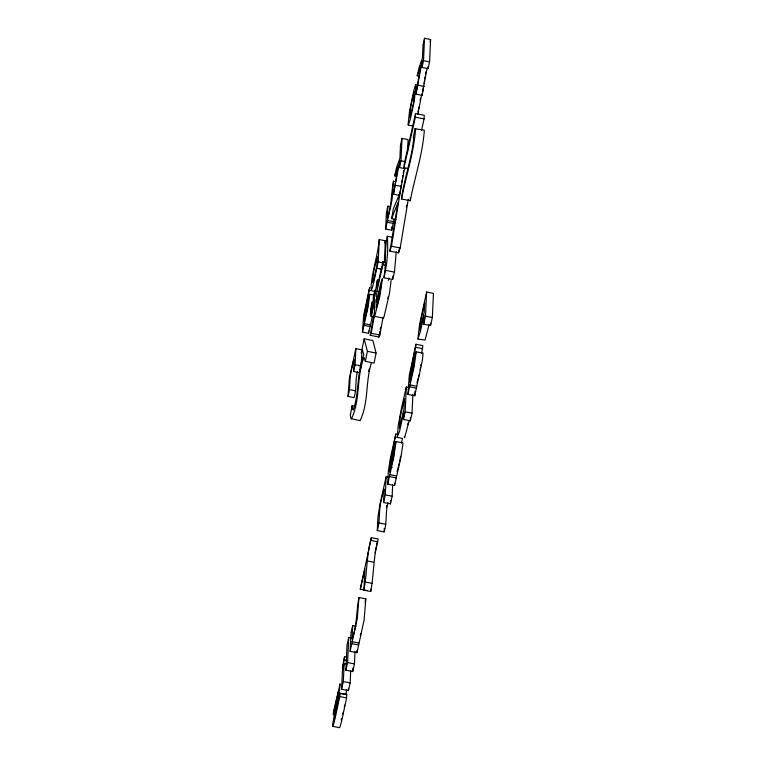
<?xml version="1.0" encoding="UTF-8"?>
<svg xmlns="http://www.w3.org/2000/svg" width="766" height="766" viewBox="0 0 766 766"><rect width="100%" height="100%" fill="white"/><g stroke="black" fill="none" stroke-linecap="round" stroke-linejoin="round"><path stroke-width="1.15" d="M357.425 371.634C355.156 380.166 356.755 389.195 354.064 397.65L347.994 396.424L349.42 378.117L355.845 348.654L361.925 349.88L361.246 364.798M347.994 396.424C350.675 387.979 349.076 378.95 351.355 370.409A12.706 0.756 -78.6 0 1 353.021 363.362L354.141 359.513L353.595 371.51L359.666 372.736M332.712 726.321L333.392 724.722A19.026 1.13 -78.6 0 0 335.345 717.292L339.75 696.553L339.913 693.134L346.749 694.503L346.596 697.922L342.182 718.671A19.026 1.13 -78.6 0 1 340.238 726.091L339.558 727.7L332.712 726.321L332.549 725.268L338.419 691.765L333.325 714.86L333.469 711.604L340.094 683.77L339.577 690.223L334.378 718.518L339.913 693.134M353.595 371.51L355.118 364.721L355.845 348.654M350.723 670.509L350.158 682.946L348.444 690.597L341.598 689.218L342.421 671.121L344.135 663.48L346.423 663.94M341.598 689.218L343.321 681.577L344.135 663.48M344.537 656.759L342.44 668.622L344.537 656.759L346.816 657.218M355.012 651.32L354.438 663.921L352.714 671.562L345.878 670.193L347.017 644.982L348.741 637.341L351.02 637.8M372.458 316.147L368.532 333.306L362.462 332.08L363.668 315.132L369.652 287.547L364.463 314.759L369.624 294.259L373.913 295.034M345.878 670.193L347.601 662.542L348.741 637.341M362.462 332.08L367.986 307.568L369.863 294.221M348.444 690.597L348.54 688.328M352.657 625.583L352.044 639.093C357.08 625.707 356.267 611.278 358.967 597.528L365.813 598.907L364.118 619.991L356.966 652.699L350.119 651.32L350.943 633.233L352.657 625.583L356.085 626.272M350.119 651.32L357.282 618.612L358.967 597.528M352.714 671.562L352.877 668.124M368.532 333.306L368.637 331.103M374.459 317.143L371.194 316.492C373.54 304.38 375.158 292.172 377.379 280.04L379.553 280.48M356.966 652.699L357.061 650.439M360.279 589.188L371.366 537.627L378.203 539.005C373.291 556.183 374.028 574.117 370.725 591.505L363.888 590.126L364.846 568.86L360.279 589.188L367.115 590.567M385.145 262.077L382.971 261.646L382.828 264.777L376.872 291.252L376.345 302.79L380.683 283.468L382.397 278.757L379.907 296.059L374.67 316.368L383.373 318.12L384.044 316.827L389.463 293.455L391.1 280.509M377.379 280.04L377.016 288.121L382.971 261.646M381.87 269.306L376.805 268.291L378.241 261.934L379.256 239.547L385.327 240.773L384.369 261.972M363.888 590.126C367.192 572.738 366.445 554.804 371.366 537.627M393.973 219.555L391.723 230.221L385.643 229.005L386.37 212.938L387.902 206.15L390.938 206.763M385.643 229.005L392 199.955L393.504 181.236L395.534 181.647M387.902 206.15L387.357 218.147C391.819 206.265 391.1 193.444 393.504 181.236M370.725 591.505L370.83 589.14M387.912 502.64C385.346 512.253 387.146 522.422 384.12 531.939L377.284 530.56L377.935 517.012L379.974 504.114L386.131 476.768L388.41 477.228M391.723 230.221L391.876 226.784M377.284 530.56C380.309 521.052 378.509 510.884 381.066 501.27A14.315 0.852 -78.6 0 1 382.943 493.333L384.206 488.995L383.594 502.506L390.43 503.884L392.154 496.244L392.661 484.926M405.54 168.779L399.469 167.553L399.775 160.831L393.475 194.2L399.546 195.416M383.594 502.506L385.308 494.865L386.131 476.768M384.12 531.939L384.283 528.416M399.469 167.553L400.991 160.764L402.006 138.387L408.087 139.604L407.55 151.381M395.83 433.977L389.971 464.617L395.792 441.532L402.897 442.872L402.935 444.108L400.79 457.896L394.567 485.5L387.72 484.131L388.285 471.751L390.258 458.652L395.83 433.977L398.109 434.437M387.72 484.131L393.944 456.517L396.06 441.494M389.865 467.049L389.635 472.067L393.092 458.269L394.27 449.699L389.865 467.049L392.144 467.509M408.374 168.52L404.017 167.649L404.189 164.02L415.536 113.55L424.24 115.302L424.077 118.931L421.491 130.402M390.43 503.884L390.583 500.504M394.567 485.5L394.672 483.25M404.017 167.649L415.373 117.179L415.536 113.55M412.884 394.308L412.031 413.18L410.308 420.821L403.471 419.442L403.816 411.869L399.546 431.335L397.477 436.4L398.148 425.973L401.489 408.077L406.315 387.031L408.594 387.491M403.471 419.442L405.185 411.802L406.315 387.031M419.241 76.217L417.211 75.805L419.117 67.36L422.401 58.187L422.995 45.089L424.517 38.3L430.597 39.526L429.573 61.902L428.05 68.691L421.98 67.465L422.277 60.753L415.986 94.113L422.056 95.338L427.055 68.174M416.005 344.24L410.155 374.88L415.976 351.795L423.081 353.136L422.43 360.068L414.751 395.773L407.905 394.394L409.264 375.302L416.005 344.24L422.851 345.619L421.568 353.317M421.98 67.465L423.502 60.686L424.517 38.3M407.905 394.394L414.128 366.78L416.244 351.757M410.308 420.821L410.461 417.575M428.05 68.691L428.156 66.451M414.751 395.773L414.952 391.273M423.703 324.171L424.105 315.18L420.199 332.08L417.863 339.07L419.557 324.535L426.605 291.999L433.451 293.378L432.35 317.497L430.54 325.55L423.703 324.171L425.513 316.119L426.605 291.999M430.54 325.55L430.645 323.3M401.556 198.988C403.95 178.315 412.165 158.39 413.707 137.593L413.247 137.803L415 128.707L415.622 128.516C413.985 152.415 406.066 175.529 401.556 198.988L410.26 200.74C414.76 177.281 422.688 154.157 424.326 130.258L415 128.707M410.26 200.74L410.461 197.59M396.261 251.66L394.471 272.141L392.575 279.504L383.871 277.761C386.562 263.983 384.197 249.831 387.318 236.273L392.757 237.364M392.575 279.504L392.891 276.22M383.871 277.761C387.232 264.308 388.343 250.118 387.318 236.273M398.981 194.631L398.464 198.796M420.189 100.183L420.448 98.23M346.73 689.496L345.868 694.724M421.463 95.511L417.853 114.373M420.888 365.736L421.166 363.984M408.288 199.304L400.168 247.973L398.54 252.866L389.837 251.114L391.464 246.221L400.053 192.917L393.389 208.716L391.608 218.636L395.955 219.516M399.795 194.305L404.544 168.252M393.475 194.2L398.129 166.04L394.71 175.893L396.731 176.304M415.986 94.113L420.639 65.953L417.211 75.805M399.938 193.07L401.298 184.865M401.681 182.509L402.073 180.163M402.456 177.817L402.849 175.471M403.232 173.126L403.625 170.78M422.056 95.338L423.608 85.955M424 83.599L424.383 81.253M424.776 78.908L425.159 76.562M425.551 74.216L425.934 71.87M389.837 251.114L398.148 202.195L391.608 218.636M398.54 252.866L399.134 249.323M406.373 207.031L406.679 205.259M383.373 318.12L383.067 317.181L379.879 335.029L378.892 337.03L370.198 335.278L371.175 333.287L374.363 315.429L374.67 316.368M370.198 335.278L374.44 312.222L375.014 299.525L371.194 316.492M378.892 337.03L379.859 331.649M380.242 329.495L380.625 327.341M386.428 507.475L386.811 505.483M400.149 458.547L400.57 456.345M420.113 369.911L420.544 367.709M355.414 406.315L352.149 405.664L350.301 415.172L350.924 418.609L360.087 420.658C368.829 402.705 365.353 381.813 371.328 363.046M387.941 298.568L388.362 296.404M365.372 361.322L367.383 351.316L364.166 338.792L372.87 340.535L376.087 353.069L374.076 363.074L365.372 361.322L364.07 357.396C356.056 377.044 360.767 399.708 351.383 418.916M344.288 707.104L344.69 705.141M418.696 108.619L419.04 106.962M364.166 338.792L362.079 348.884L363.821 354.687C356.63 372.41 359.465 392.24 353.289 409.954L352.58 409.197L352.149 405.664M399.507 461.611L399.929 459.648M409.188 420.572L404.62 437.769L404.18 436.879M368.714 371.357L369.222 369.03M417.958 112.047L418.341 110.314M379.256 239.547C377.877 255.001 372.582 269.843 371.146 285.392C370.495 300.846 376.671 267.803 376.805 268.291M402.006 138.387L400.484 145.167L399.89 158.275L396.606 167.448L394.71 175.893M384.819 243.033L385.327 240.773M430.08 41.785L430.597 39.526M361.159 353.27L361.925 349.88M359.924 371.606L361.198 365.947L355.118 364.721M388.419 280.337L388.937 278.039M375.072 552.918L377.418 542.481M365.076 602.181L365.813 598.907M346.749 694.503L339.817 693.536M429.151 324.535L425.015 340.066L417.863 339.07M418.504 377.121L419.012 374.928M407.838 424.508L408.259 422.708M398.579 465.757L399.086 463.564M342.747 714.113L343.187 712.246M401.384 443.054L402.523 438.449L395.687 437.07M417.824 379.754L418.274 378.002M397.87 468.61L398.32 466.858M360.346 635.34L360.796 633.606M416.953 382.722L417.537 380.74M397.056 471.463L397.64 469.491M341.215 719.896L341.636 718.632M408.23 125.03L410.155 119.956L414.224 101.275L416.11 84.298L415.392 85.342A17.647 1.044 -78.6 0 0 413.41 92.475L409.513 111.491L408.106 124.274L408.23 125.03L413.295 126.045M423.502 60.686L429.573 61.902M417.987 85.198L424.067 86.414M415.373 117.179L424.077 118.931M400.991 160.764L405.042 161.578M395.476 185.286L401.556 186.502M387.251 220.436L393.331 221.652M387.175 222.217L393.245 223.442M391.464 246.221L400.168 247.973M378.241 261.934L383.297 262.949M382.828 264.777L386.093 265.429M379.783 268.579L381.813 268.99M385.767 270.388L394.471 272.141M376.872 291.252L379.046 291.693M369.528 290.295L374.593 291.319M425.513 316.119L432.35 317.497M364.061 323.625L370.131 324.841M363.984 325.33L370.055 326.555M371.175 333.287L379.879 335.029M415.871 347.333L422.708 348.712M367.383 351.316L376.087 353.069M409.705 384.858L416.551 386.236M409.619 386.792L416.455 388.161M349.516 389.635L355.596 390.861M405.185 411.802L412.031 413.18M389.521 474.594L396.367 475.973M389.434 476.529L396.281 477.898M385.308 494.865L392.154 496.244M378.998 522.919L385.844 524.298M371.232 540.48L378.078 541.859M366.655 560.808L373.502 562.187M365.698 582.083L372.535 583.453M351.929 641.669L358.775 643.047M351.843 643.679L358.68 645.058M344.394 659.919L346.672 660.378M347.601 662.542L354.438 663.921M343.321 681.577L350.158 682.946M339.75 696.553L346.596 697.922M372.573 280.672L372.611 282.673L373.032 282.348A10.427 0.622 -78.6 0 0 374.248 278.02L376.843 265.812L377.265 256.61L373.961 270.12L372.573 280.672M364.357 316.913L364.156 321.375L367.23 309.119L368.274 301.517L364.357 316.913M370.734 308.679L370.447 315.104L372.027 308.076L372.314 301.641L370.734 308.679M373.339 297.093L373.052 303.518L374.631 296.49L374.919 290.055L373.339 297.093M404.391 399.134L403.931 409.389L399.345 428.405L400.245 416.685L404.391 399.134M410.049 377.312L409.82 382.339L413.276 368.532L414.454 359.963L410.049 377.312M424.67 302.809L424.23 312.442L419.653 330.395L420.706 321.174L424.67 302.809M409.982 112.229L409.887 117.792L413.41 103.353L414.454 91.47L411.878 101.102A10.015 0.594 -78.6 0 0 410.547 108.169L409.982 112.229M380.836 287.298L378.28 301.182L376.278 307.568L380.74 286.656L380.836 287.298"/></g></svg>
